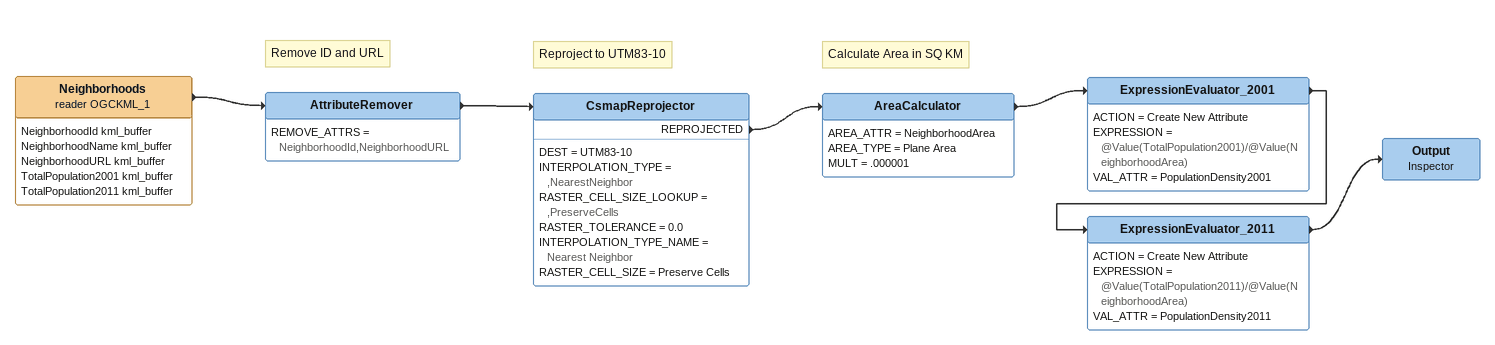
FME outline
Neighborhoods (reader OGCKML_1)
    attributes: NeighborhoodId kml_buffer, NeighborhoodName kml_buffer, NeighborhoodURL kml_buffer, TotalPopulation2001 kml_buffer, TotalPopulation2011 kml_buffer
    -> AttributeRemover
Note: Remove ID and URL
AttributeRemover
    REMOVE_ATTRS = NeighborhoodId,NeighborhoodURL
    -> CsmapReprojector
Note: Reproject to UTM83-10
CsmapReprojector
    DEST = UTM83-10
    INTERPOLATION_TYPE = ,NearestNeighbor
    RASTER_CELL_SIZE_LOOKUP = ,PreserveCells
    RASTER_TOLERANCE = 0.0
    INTERPOLATION_TYPE_NAME = Nearest Neighbor
    RASTER_CELL_SIZE = Preserve Cells
    REPROJECTED -> AreaCalculator
Note: Calculate Area in SQ KM
AreaCalculator
    AREA_ATTR = NeighborhoodArea
    AREA_TYPE = Plane Area
    MULT = .000001
    -> ExpressionEvaluator_2001
ExpressionEvaluator_2001
    ACTION = Create New Attribute
    EXPRESSION = @Value(TotalPopulation2001)/@Value(NeighborhoodArea)
    VAL_ATTR = PopulationDensity2001
    -> ExpressionEvaluator_2011
ExpressionEvaluator_2011
    ACTION = Create New Attribute
    EXPRESSION = @Value(TotalPopulation2011)/@Value(NeighborhoodArea)
    VAL_ATTR = PopulationDensity2011
    -> Output
Output: Inspector
